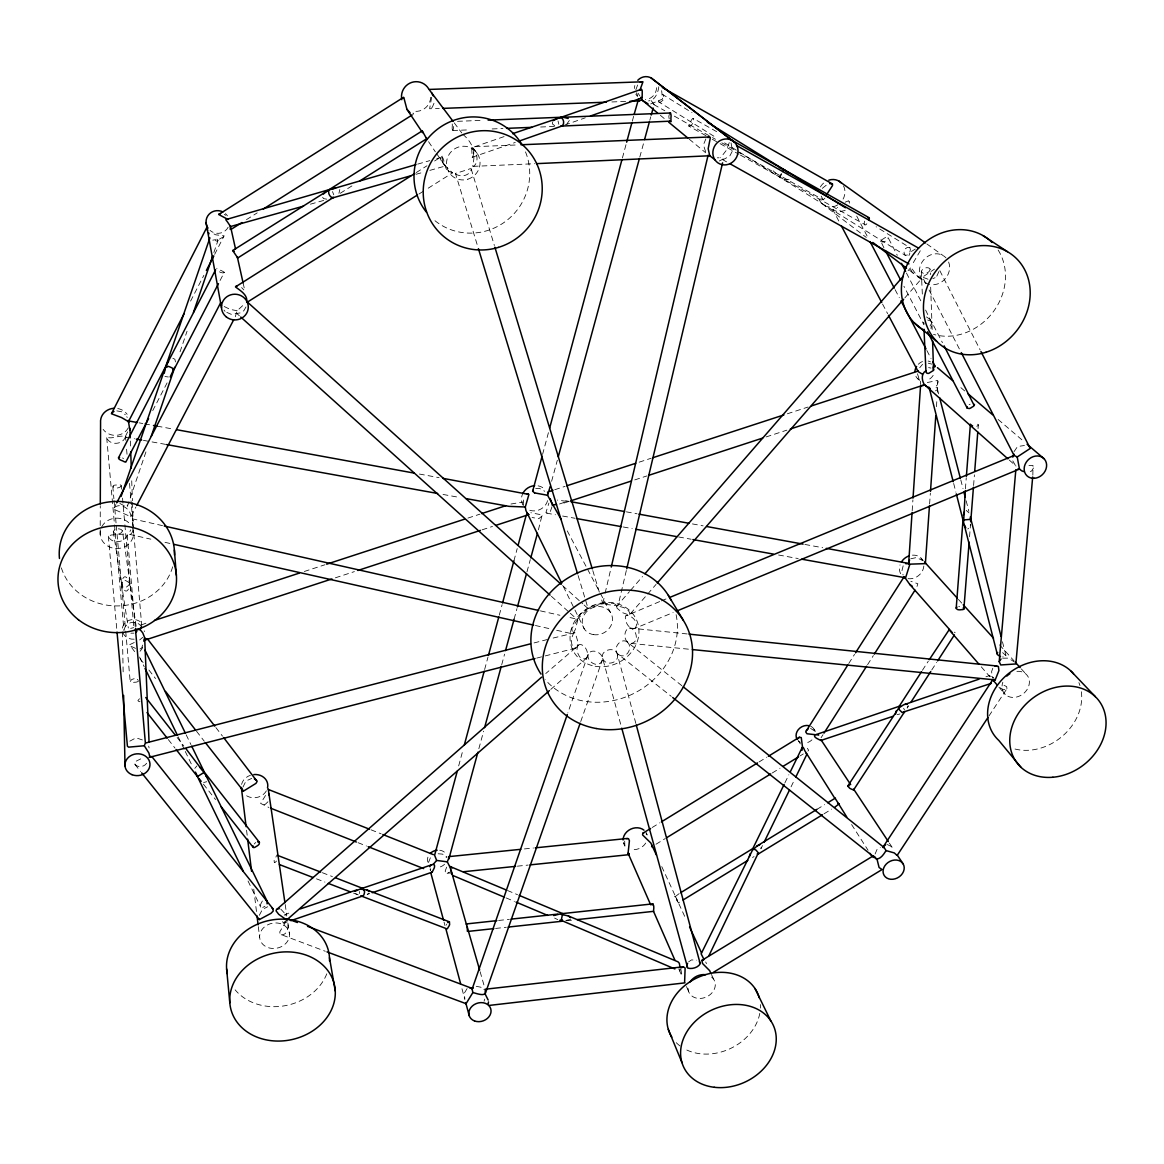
<?xml version="1.0" encoding="UTF-8"?>
<svg xmlns="http://www.w3.org/2000/svg" width="1164" height="1164" viewBox="0 0 1164 1164"><rect width="100%" height="100%" fill="white"/><g stroke="black" fill="none" stroke-linecap="round" stroke-linejoin="round"><path stroke-width="0.75" stroke-dasharray="5 3.75" d="M731.036 142.896L732.491 150.84L729.755 156.092L723.077 159.701L720.603 157.766L717.315 157.824M100.191 534.596L100.206 527.379M100.22 525.575L100.279 505.729M679.15 893.617L674.625 897.138L678.437 902.813L681.522 900.936M441.796 156.878L443.513 164.037L452.549 172.854L425.049 190.183M1032.846 475.174L1032.992 465.454L1028.088 465.527M523.174 504.972L523.902 496.708M925.598 310.06L931.782 322.865L930.953 328.641M428.527 862.451L430.767 856.82M650.72 103.945L662.563 99.1L661.647 90.661M359.385 891.493L359.458 893.559M912.183 510.705L912.911 499.88M929.6 503.968L930.356 493.158M936.438 406.702L936.933 399.499M937.442 392.297L937.733 380.439L926.282 382.723M132.463 502.542L133.089 520.643L132.201 526.055M978.051 428.585L978.371 424.54L975.97 423.754A4.089 1.47 -3.8 0 0 974.923 423.667M162.509 525.633L132.347 518.824L133.496 532.195M965.407 488.865L966.266 477.764M588.126 654.401C586.365 662.214 599.285 669.14 602.312 660.075C604.058 652.859 591.137 647.344 588.126 654.401L567.901 712.761M969.554 536.75L970.543 524.091L969.496 527.612L967.75 528.994M973.584 485.504L974.414 474.839M431.655 97.267L429.632 108.732L439.279 108.514M938.199 381.486L937.296 384.891L934.226 388.369M917.479 373.775L919.298 379.726M920.637 384.513L920.462 381.152M552.012 506.689L550.325 511.52L547.662 513.193L545.916 512.611L548.884 503.124M930.676 287.144L931.928 322.821L930.007 326.022M923.838 323.039L923.91 324.771L903.919 286.271M930.065 269.306C930.109 273.264 921.568 275.417 921.422 270.936C924.623 265.872 933.426 266.44 930.24 274.66M680.067 968.623L679.907 971.082L678.728 968.87M658.809 86.762C658.184 92.407 655.056 100.613 648.581 100.904M635.879 89.701L637.901 84.274M875.081 854.027L877.19 849.123L880.304 847.523M433.983 103.247L432.368 107.132L430.2 108.863M119.834 503.445L125.639 506.573L127.051 506.602L127.371 505.074M122.453 530.857C121.638 534.669 114.479 535.338 113.286 531.512C114.421 528.383 121.041 527.729 122.453 530.857L136.304 627.352M243 787.053L245.968 781.015L251.73 778.41M624.675 841.063L624.864 845.908L626.188 848.745M629.855 614.563C629.87 608.612 621.751 606.429 616.833 606.284L616.935 608.059L622.187 612.57L629.258 615.072L646.515 595.371M904.85 297.882L921.524 278.691L921.117 278.021A7.13 0.786 23.7 0 0 917.188 275.824L907.949 269.248M1006.947 688.666L1006.685 686.629L1001.884 684.345M729.275 142.59L726.409 150.214L720.603 157.766M680.809 969.03L682.177 976.581M194.81 768.371L196.847 765.97M430.709 868.679L430.273 870.192M626.334 570.506L617.997 605.804L602.748 604.058L604.698 594.979M605.105 593.203L611.347 566.65M138.4 681.318L137.381 681.798A4.234 1.775 2.6 0 1 134.355 682.25A4.249 1.761 -13.5 0 1 131.416 682.337L130.193 681.609L131.343 679.834A4.249 1.761 -13.5 0 1 134.238 678.728A4.234 1.775 2.6 0 1 136.348 679.034M127.225 534.814C125.159 543.093 111.366 544.316 108.325 536.182L111.206 535.004L124.533 534.043L127.225 534.814L135.271 627.12M552.522 121.798L552.522 124.068L554.762 125.712M569.341 120.518L566.839 123.966M908.109 705.704L907.149 708.076L909.113 705.035M125.508 436.704C123.078 444.852 109.823 445.797 106.71 437.751L107.044 437.169C112.879 440.239 126.09 431.233 125.814 440.298M125.406 436.398L128.127 430.898M458.674 765.897L462.923 750.125M484.631 669.504L487.949 657.238M499.269 615.174L502.106 604.669M513.906 560.859L517.209 548.593M542.569 454.397L548.71 431.597M622.405 157.984L626.188 143.958M632.328 121.158L633.74 115.891M705.995 135.722L688.739 126.018L689.044 124.533M478.855 748.699L483.627 731.181M501.728 664.659L504.579 654.153M514.11 619.132L516.962 608.627M526.972 571.859L530.304 559.608M538.394 529.838L542.133 514.968L530.857 512.713M551.605 481.27L557.338 460.231M639.793 157.096L643.619 143.085M649.803 120.299L650.763 116.793M602.807 603.636L595.706 604.567L588.533 608.205L577.053 619.379L580.574 613.923L587.427 608.888L602.807 603.636L600.697 596.681M130.863 516.7C131.008 509.119 120.518 502.091 114.203 507.708L114.232 509.439L130.863 516.7L135.868 507.111M245.968 306.947L243.843 310.715L240.468 312.869L231.185 314.309L225.816 311.952M121.449 485.621L120.896 486.567A4.38 1.47 -12.1 0 1 117.2 488.022A4.394 1.499 3.5 0 1 113.374 487.076L113.359 485.592A4.394 1.499 3.5 0 1 117.142 485.024A4.38 1.47 -12.1 0 1 120.867 485.053L121.769 489.186M883.913 247.772L880.653 240.977A4.263 1.484 -20.5 0 1 883.214 238.926A4.278 1.644 -36.1 0 1 886.764 237.136L888.132 237.616L897.284 255.323M484.049 1001.258L484.733 999.119M1002.437 641.771L1006.031 655.769L1002.742 656.903M127.4 506.34L146.038 451.632M180.042 351.804L187.04 331.26M213.87 252.515L217.944 240.526M446.67 867.151L445.186 871.065L445.797 873.233L452.534 872.869M580.734 721.564L602.312 660.075M235.288 316.753L237.165 310.73L244.847 303.659M259.31 915.297L262.467 909.375L267.676 906.756M1014.048 451.647L1017.554 446.525L1024.422 445.506M220.098 280.495L224.332 272.26L222.848 271.387A4.54 1.004 20.5 0 0 219.72 269.961A4.554 0.829 35.3 0 0 217.144 268.549L216.679 268.273M133.045 530.013C132.856 531.366 130.892 535.716 129.364 533.84A7.333 1.557 -58.4 0 1 130.688 529.853M285.529 920.855L283.405 923.212L282.314 920.899M908.953 255.527L909.841 253.286M124.228 629.404C125.945 621.809 135.912 619.976 140.611 625.606M1033.501 467.972L1031.595 471.013L1027.914 472.569M920.288 250.769L912.867 263.428L910.495 264.781M214.656 254.363L224.143 235.812L215.762 234.822L210.786 232.393M723.426 158.959L719.25 160.996M286.111 921.262L279.767 931.869L280.088 934.212L325.309 951.264M762.478 845.573L760.892 848.832L761.431 845.21M791.054 786.82L794.226 780.302M784.914 782.819L788.857 774.773M542.206 515.827L538.787 518.693L532.079 517.5M658.737 100.57L658.737 101.879L716.937 138.109M190.59 301.083L203.875 275.301M152.731 410.63L167.689 381.734M114.203 507.708L115.876 504.478M919.706 367.737L922.557 364.303M284.22 915.166L291.844 911.747M903.162 565.806L901.925 570.826L903.104 574.943M265.538 795.463L260.62 803.407L268.928 807.496M978.342 425.02L978.022 425.558A4.089 1.47 -3.8 0 1 976.698 426.228M781.524 173.494C776.17 178.514 786.151 180.536 789.803 179.431L790.676 178.645M992.79 668.267L991.626 671.526L991.961 675.193A6.533 2.008 77 0 0 993.198 678.248M140 649.017L141.702 647.955L142.997 643.692M338.942 193.326L339.801 189.514M781.699 174.396L779.72 177.19L773.216 170.846M661.88 94.997L662.84 94.604L691.998 112.661M848.76 663.495L854.551 654.357M821.086 737.714L823.021 734.673M867.558 664.717L873.364 655.594M441.796 156.864C444.604 157.838 444.095 169.478 448.955 172.185M922.426 670.289L928.29 661.196M931.738 669.998L936.671 662.389M925.802 283.55L922.499 277.134L934.517 269.117M988.978 715.962L1006.933 688.681L1003.615 689.816L998.625 686.804M262.351 901.009L260.649 904.253L260.678 907.105L262.366 907.716L264.956 906.247M705.893 138.851L703.42 144.816L705.573 151.669M824.927 198.156L823.079 199.844L737.627 151.757M807.932 751.1L808.616 750.242L807.38 748.321M145.893 623.206L140.029 625.519M267.938 801.778L265.217 804.382L262.191 804.848M129.815 741.162L136.028 737.816L142.59 740.013M822.293 188.35L827.691 184.072M206.712 781.728L203.642 782.499M616.367 606.662L629.462 591.588M630.655 590.206L642.557 576.5M908.08 270.688L910.466 267.953M647.708 594.004L656.045 584.401M936.816 276.144L939.29 270.645M578.523 644.827C575.336 648.639 577.737 654.488 580.487 657.893C591.719 663.218 588.184 644.405 579.541 644.434L545.756 673.549M142.75 637.363L139.622 639.967M368.973 893.064L367.14 894.476L370.559 893.297M146.649 763.264C144.016 767.367 136.45 768.08 134.369 763.191L135.926 761.285L143.943 757.298M449.464 872.156L447.151 873.422M140.029 651.302L142.154 648.581A10.01 2.401 -59.2 0 0 142.677 646.558M838.793 221.015L832.9 209.826L837.614 207.352M659.653 601.584L625.388 616.091C624.733 621.256 628.444 629.578 634.656 628.487L673.141 612.54M223.794 236.627L219.589 239.042L212.779 240.148M911.427 251.453L915.311 249.038M550.776 689.394L586.336 658.344M917.014 586.452L917.814 583.746L910.859 581.302M688.579 961.871L691.489 959.922L696.741 960.154M634.656 628.487C640.113 623.613 631.805 614.679 626.072 615.436M467.099 988.585L464.349 993.125L464.829 999.076M570.622 919.342L564.424 920.811M436.762 158.624L440.225 157.635L443.513 164.037M910.786 558.778L916.519 557.541L922.499 560.481M452.258 129.408L452.898 130.281A4.54 0.728 -85.5 0 0 453.64 126.876L452.985 123.515M577.664 619.277L571.844 628.676L572.63 633.871L575.22 629.797L577.955 619.394L567.014 616.876M130.674 628.4L133.642 627.643M246.477 219.647L257.215 212.867M340.281 193.268L353.972 184.625M416.261 172.548L426.955 165.797M434.608 160.981L442.247 156.165M418.938 194.039L423.521 191.143M652.16 827.517L659.901 822.773M759.059 761.954L766.8 757.211M656.001 844.235L665.299 838.531M772.285 772.969L780.026 768.211M800.192 755.858L803.291 753.952M816.953 809.344L824.636 804.644M824.039 813.796L831.693 809.126M752.541 857.461L754.025 856.602M224.215 272.536L223.153 272.943A4.54 1.004 20.5 0 1 220.156 272.245A4.554 0.829 35.3 0 1 217.45 270.179L216.897 269.408M504.085 136.61L471.696 147.784L472.133 157.286L515.288 142.43M845.151 202.201L848.6 200.761L850.84 204.849M602.617 603.825L613.108 603.156L617.997 605.804M574.55 632.532L573.867 632.867C571.262 637.072 569.502 646.253 575.525 648.144L577.097 646.878L577.955 642.033L575.22 632.75L551.678 638.396M462.836 134.326C473.981 143.856 475.639 153.386 472.613 166.176L474.286 165.885C479.452 160.428 476.542 151.815 472.133 146.795L517.354 144.933M845.195 210.466L838.24 211.906L832.9 209.826M661.341 600.886L668.063 598.107M932.815 278.647L935.056 277.73M472.468 157.489L473.733 153.924L471.74 147.755M991.393 676.546L989.211 675.687L989.604 676.415M168.344 376.976L164.924 376.525M535.702 488.56L539.398 488.298L544.737 491.266M935.492 390.857L937.34 389.649A9.807 4.03 -19.8 0 0 936.802 387.816L934.823 387.234M564.744 125.043L585.303 117.811M283.958 923.037L287.392 921.859M899.888 713.983L897.095 714.667M559.477 503.997L567.086 501.408L557.367 500.084M985.952 676.793L989.385 675.629M335.392 577.81L354.38 571.611M482.129 529.824L492.488 526.434M563.885 503.081L569.065 501.393M634.758 479.903L646.849 475.945M766.116 436.937L786.864 430.156M304.313 571.48L324.989 564.744M467.913 518.082L479.975 514.139M554.733 489.724L565.078 486.348M639.167 462.166L651.229 458.223M787.359 413.787L808.034 407.036M285.005 914.046L286.068 915.384M140.713 624.893L141.688 625.184L133.525 530.042M687.153 633.943L629.273 627.963C622.798 630.19 623.526 643.197 631.121 643.43L688.797 649.206M417.716 164.109L429.836 160.617M1002.626 658.169L1008.359 658.14L1014.193 661.807M310.439 204.18L324.334 200.252M416.043 174.294L422.954 172.33M429.851 170.381L445.39 165.986L436.311 153.255M534.072 642.921L549.917 638.861M536.764 658.082L575.525 648.144M438.159 853.765L442.466 854.114L446.685 856.835M631.121 643.43C639.749 642.31 636.621 628.414 629.273 627.963M134.267 642.513L129.568 644.74L135.621 652.946M510.967 504.027L522.84 502.048M674.538 896.44L675.964 897.473L685.101 917.276M445.39 165.986L443.164 163.513M452.549 172.854L448.838 171.283L446.278 168.169M483.817 989.385L485.141 989.24M495.602 928.436L506.325 927.271M566.533 920.753L571.859 920.186M498.614 920.462L509.366 919.313M133.904 633.143L130.877 633.201M524.411 848.934L533.447 848.018M517.383 866.176L528.194 865.07M476.265 986.315L480.79 987.203L483.424 989.575M651.229 100.671L654.095 104.527L653.732 102.694M116.807 410.877L121.434 411.692L125.319 414.748M473.239 166.365L534.712 163.717M452.651 130.514L468.801 129.873M492.154 128.942L502.935 128.506M540.649 127.007L555.01 126.425M611.886 101.952L626.421 101.399M457.525 121.318L480.907 120.416M928.625 367.591L930.982 368.086M412.871 114.028L413.686 113.999L413.045 113.054M927.679 320.013L931.302 321.22L942.447 342.682M921.524 278.691L917.581 276.596L911.427 267.953A7.115 1.557 65.7 0 0 910.35 268.724L912.27 272.536L915.573 275.082M125.421 436.82L126.41 437.155M281.208 934.838C287.945 935.245 288.788 926.093 287.566 921.233M326.822 199.19L323.548 198.622L322.326 196.716M926.486 316.957L930.589 319.722M135.533 648.363L130.077 645.831M928.028 279.215L922.499 277.134M172.839 358.279L174.876 359.24L175.604 362.513M125.625 437.155L134.529 438.755M143.448 440.37L166.627 444.561M443.018 494.453L459.067 497.348M546.556 513.135L555.475 514.75M562.619 516.03L575.103 518.286M623.293 526.986L632.212 528.601M678.627 536.968L691.11 539.223M778.571 555.01L798.198 558.56M139.244 422.881L142.808 423.521M144.598 423.856L153.517 425.486M157.096 426.14L173.145 429.065M419.433 474.054L439.061 477.633M565.689 500.767L569.269 501.422M626.378 511.854L637.086 513.804M692.42 523.916L703.129 525.866M804.862 544.446L822.701 547.72M716.631 131.648L693.104 118.364L692.129 119.135A4.467 1.324 -68.9 0 0 690.587 121.754A4.452 1.382 -53.6 0 0 689.015 124.519M887.288 844.526L891.246 846.475L893.443 849.327M928.305 363.197L931.709 364.099M540.402 610.867L559.928 615.276M129.539 534.378L150.811 539.165M164.997 542.337L172.083 543.937M535.411 625.505L549.583 628.691M556.668 630.291L572.63 633.871M445.943 857.024L446.932 857.446M810.566 728.373L815.426 731.53M966.164 510.356L969.001 512.888M740.508 155.132L865.58 224.958A4.292 1.63 -68 0 0 867.267 223.052M688.739 126.018L690.543 125.741A4.452 1.382 -53.6 0 0 692.74 123.471A4.467 1.324 -68.9 0 0 693.628 120.314L693.104 118.364M237.165 310.73L230.239 309.42L224.128 306.481M353.55 893.123L358.439 894.927M316.492 878.835L324.916 882.079M322.37 872.709L332.409 876.594M216.795 239.173L218.017 240.119A10.811 2.561 5.4 0 1 216.999 241.224L212.372 239.362M358.061 842.692L366.471 846.01M371.054 829.816L381.152 833.846M557.789 919.647L554.588 918.076M507.46 890.489L517.529 894.694M506.093 897.91L514.415 901.402M724.59 142.881L905.257 255.338C908.415 256.065 911.645 250.26 909.899 247.685L876.143 226.762M681.857 685.712L626.683 641.568C619.728 637.712 611.769 649.963 618.622 654.634L671.279 696.378M280.786 909.113L285.602 914.293A6.693 1.135 65.8 0 1 286.257 915.995M909.899 247.685L907.309 247.437L904.53 249.343L904.035 252.835L905.257 255.338M618.622 654.634C626.727 660.003 633.929 646.689 626.683 641.568M1002.611 652.626L1006.031 655.769M954.364 632.154L955.164 632.736M722.218 159.439L726.976 162.087M653.775 104.556L664.848 110.784M674.334 116.138L715.482 139.287M721.811 142.852L736.055 150.869M712.266 139.258L718.552 142.794M720.109 143.667L738.936 154.259M355.748 893.748L356.926 894.418M224.259 214.394L225.801 215.282M992.499 677.113L993.605 677.812M132.347 518.824L133.089 520.643M639.88 95.957L638.047 93.207M926.864 243.96L942.986 255.483M821.755 203.453L866.292 237.441M917.581 276.596L926.093 283.114M137.308 679.383L138.37 680.416M455.604 173.902C460.58 177.583 469.31 175.924 471.318 169.653L471.216 168.998A7.581 1.993 -39.9 0 0 468.335 169.42L457.321 172.883A7.581 1.513 7.1 0 0 455.604 173.902L477.866 246.913M660.366 115.309L665.852 119.848M689.204 139.142L705.69 152.76M960.882 387.67L965.014 391.206M998.115 419.477L1022.938 440.69M917.392 378.416L919.444 380.25M1009.232 460.027L1015.983 466.022M236.67 313.378L239.377 315.808M551.387 596.303L568.949 612.089M570.302 613.297L577.053 619.379M562.547 585.565L582.742 603.781M584.081 604.989L588.126 608.627L578.101 575.452M241.617 287.581L243.829 289.909M646.005 833.802L647.155 834.995M920.84 557.934L923.256 560.612M958.394 599.402L962.017 603.418M999.57 644.871L1014.106 660.934M1021.366 668.951L1026.211 674.305M981.267 666.827L989.429 676.226M998.93 687.167L1005.26 694.472M1015.27 465.207L1012.462 460.318M223.983 310.06L225.03 311.341M823.079 199.844L821.217 196.119M800.352 743.898L798.169 740.479M134.879 764.384L140.538 771.441M168.3 739.562L175.022 748.103M203.394 784.143L215.558 799.581M177.103 737.452L183.81 746.008M140.044 658.635L144.467 664.338M148.905 670.028L155.54 678.568M196.512 731.239L204.267 741.206M864.765 225.016L864.255 223.968A4.292 1.63 -68 0 1 864.663 221.116M215.878 727.558L222.484 736.114M454.222 122.846L461.759 132.9M473.995 149.21L477.662 154.099M880.581 241.355L882.006 241.996A4.263 1.484 -20.5 0 0 885.964 240.977A4.278 1.644 -36.1 0 0 888.147 238.169L888.132 237.616M428.57 141.688L435.336 151.815M813.956 729.144L815.426 731.37M889.34 843.085L893.312 849.065M903.599 708.236L904.53 709.967M851.597 824.549L868.068 850.287M126.745 416.697L127.24 417.469M635.85 723.426L617.109 653.542C614.17 646.005 599.867 650.356 602.661 658.358L621.27 726.423M602.661 658.358C605.906 667.161 620.427 662.709 617.109 653.542M332.482 191.609L333.777 194.795M567.246 530.886L586.772 567.726M587.616 569.327L599.504 591.763M600.348 593.364L610.533 612.584M882.559 304.08L887.623 313.669M856.689 216.053L868.373 238.46M895.116 289.676L899.292 297.678M926.864 350.495L931.04 358.497M906.45 273.031L921.422 302.014M929.09 289.982L960.446 351.019M939.843 270.688L980.117 349.869M637.756 95.754L636.344 92.756M563.347 586.496L584.255 628.836M705.704 961.988L706.475 963.632M186.167 734.79L190.925 744.553M139.52 657.02L144.249 666.783M178.179 736.827L184.494 749.863M185.28 751.493L191.594 764.53M248.034 881.003L260.678 907.105M661.749 866.613L677.739 901.3M711.451 974.443L714.929 981.965M624.864 845.908L623.482 842.736A12.484 10.578 -24.8 0 0 624.661 845.239M679.543 970.732L681.042 974.137M686.484 986.577L688.477 991.131M558.836 124.286L558.022 120.969M441.141 160.487L440.094 157.693M430.069 869.101L430.534 870.526M471.216 168.998L494.38 245.488M592.796 570.593L600.173 594.935M480.121 971.693L484.573 987.261M444.051 922.106L444.997 925.613M461.977 988.745L464.814 999.279M937.398 389.009L938.751 394.247M960.766 479.83L963.006 488.574M966.164 500.796L968.855 511.272M953.665 483.453L955.891 492.168M148.672 746.124L149.094 747.943M243.101 282.91L244.993 291.393M931.753 321.977L931.928 322.821M144.234 630.844L144.394 631.645M113.286 531.512L128.331 627.993M285.195 904.501L286.737 915.166M287.915 923.212L289.516 934.154A15.059 12.673 -12.2 0 1 267.749 947.481A15.059 12.673 -12.2 0 1 266.44 925.511A15.059 12.673 -12.2 0 1 289.516 934.154M452.199 124.024L452.345 125.13A4.54 0.728 -85.5 0 0 452.243 129.393M849.167 201.648L849.371 203.205M923.649 322.224L923.867 323.898M246.564 830.238L247.219 835.592M253.752 889.151L256.575 912.358M258.321 926.631L259.63 937.34M108.325 536.182L116.88 630.321M112.777 486.217L113.883 498.687M114.043 500.476L116.109 523.64M116.269 525.43L125.537 629.331M125.697 631.121L130.193 681.609M106.71 437.751L123.981 630.728M122.54 498.09L124.723 523.029M124.883 524.818L133.802 626.843M126.585 449.275L127.051 454.658M129.51 483.38L131.372 504.914M131.517 506.718L133.365 528.252M921.291 271.605L922.47 296.907M931.986 324.523L932.175 329.979M130.339 441.011L130.601 448.242M131.721 480.819L132.405 500.738M123.151 671.861L122.336 630.277A11 9.836 -2.9 0 1 129.641 620.136A11 9.836 -2.9 0 1 142.372 623.729M326.778 973.832A51.871 43.344 -12.4 0 1 284.671 1005.769A51.871 43.344 -12.4 0 1 235.128 989.837M266.367 790.851A13.299 11.567 -10.5 0 1 245.764 795.201M241.588 784.361A13.299 11.567 -10.5 0 1 250.406 775.282M276.45 861.054A4.001 1.324 -61 0 1 274.369 862.626L274.093 860.647A4.001 1.324 -61 0 1 275.883 857.068M444.561 864.255A10.025 8.57 -17.8 0 1 437.649 867.5M427.901 862.073A10.025 8.57 -17.8 0 1 428.701 855.394M439.73 850.229A10.025 8.57 -17.8 0 1 445.856 853.663M275.883 857.111A3.987 0.888 -74.9 0 1 276.581 855.729M446.481 925.089A3.885 1.179 -75.9 0 1 446.758 924.129M254.261 843.987A4.03 1.63 -46 0 1 255.731 842.518M139.986 701.616A4.22 1.644 -29.5 0 1 139.2 701.688L137.876 700.699L139.113 699.157A4.22 1.644 -29.5 0 1 139.869 698.473M760.368 1004.576A48.277 39.081 -25.1 0 1 760.398 1008.068M759.786 1013.393A48.277 39.081 -25.1 0 1 684.519 1048.88M680.023 1045.97A48.277 39.081 -25.1 0 1 676.08 1042.508M711.582 977.047A14.041 11.451 -25 0 1 704.889 997.563A14.041 11.451 -25 0 1 688.637 984.991M645.714 843.085A12.484 10.578 -24.8 0 1 631.979 849.531M645.875 832.216A12.484 10.578 -24.8 0 1 647.053 834.719M134.166 639.182A11 9.836 -2.9 0 1 122.933 632.779M676.109 614.679A74.933 66.523 -27.1 0 1 633.522 693.599A74.933 66.523 -27.1 0 1 545.232 679.645M547.589 500.636A13.502 12.397 -27.1 0 1 528.194 509.672M523.291 505.423A13.502 12.397 -27.1 0 1 523.174 492.808M538.117 485.854A13.502 12.397 -27.1 0 1 544.097 488.705M172.665 566.81A57.647 52.249 -0.1 0 1 116.909 605.935A57.647 52.249 -0.1 0 1 61.081 566.926M132.58 528.311A16.703 15.205 0.6 0 1 118.175 548.491A16.703 15.205 0.6 0 1 100.395 530.624M101.719 526.841A16.703 15.205 0.6 0 1 115.498 518.198A16.703 15.205 0.6 0 1 130.615 524.775M128.287 427.785A14.594 13.532 5.2 0 1 103.13 429.385M117.753 408.52A14.594 13.532 5.2 0 1 127.138 414.282M810.653 726.249A9.865 8.381 -31.8 0 1 814.8 731.167M811.934 739.853A9.865 8.381 -31.8 0 1 805.124 743.054M800.454 742.326A9.865 8.381 -31.8 0 1 798.562 741.119M122.54 457.961A4.409 1.208 34.3 0 1 123.5 458.601M1078.883 682.628A50.183 41.278 -37.6 0 1 1079.959 685.581M1081.356 691.751A50.183 41.278 -37.6 0 1 1061.277 737.118A50.183 41.278 -37.6 0 1 1012.36 748.263M1016.899 671.352A14.579 12.077 -37.8 0 1 1029.194 684.257A14.579 12.077 -37.8 0 1 1012.2 697.396A14.579 12.077 -37.8 0 1 1002.83 682.235M923.823 566.01A12.906 11.087 -38.9 0 1 907.716 578.61M900.674 573.721A12.906 11.087 -38.9 0 1 900.048 564.875M912.445 555.155A12.906 11.087 -38.9 0 1 922.601 560.233M228.159 227.198A11.698 11.334 14.7 0 1 210.015 230.414M225.438 213.609A11.698 11.334 14.7 0 1 227.431 215.864M958.7 606.619A3.929 1.353 11.7 0 1 959.674 606.706M525.502 151.873A58.724 57.225 -49.6 0 1 505.191 221.655A58.724 57.225 -49.6 0 1 433.386 219.399M430.724 97.325A14.841 14.608 -74.2 0 1 412.754 111.002M969.132 404.621A4.103 1.731 -19.2 0 1 970.121 404.228M933.164 375.361A10.636 9.327 -46.3 0 1 926.82 380.395M919.342 379.871A10.636 9.327 -46.3 0 1 915.108 374.095M918.323 364.245A10.636 9.327 -46.3 0 1 925.584 360.869M928.144 361.044A10.636 9.327 -46.3 0 1 930.473 361.902M669.213 118.859A4.467 0.917 81 0 1 668.834 116.589A4.481 1.135 -84.2 0 1 669.285 114.523M998.145 250.056A55.974 49.15 -50.3 0 1 992.79 312.403A55.974 49.15 -50.3 0 1 933.513 334.374M948.631 262.046A16.238 14.317 -50.8 0 1 945.823 278.065A16.238 14.317 -50.8 0 1 930.88 284.671M929.614 284.438A16.238 14.317 -50.8 0 1 921.975 262.235A16.238 14.317 -50.8 0 1 945.939 257.797M843.507 185.876A14.215 12.862 -54 0 1 842.823 199.611M837.716 204.864A14.215 12.862 -54 0 1 818.583 197.458M820.402 186.938A14.215 12.862 -54 0 1 824.519 182.355M658.737 101.879A10.607 3.056 -38.2 0 0 660.817 102.01L663.204 100.002L663.8 96.816A10.694 2.663 -84.2 0 0 662.84 94.604M656.554 87.707A11.596 10.913 -62.5 0 1 645.351 99.537M637.581 96.481A11.596 10.913 -62.5 0 1 635.85 94.182M634.438 88.522A11.596 10.913 -62.5 0 1 634.846 85.539M130.019 583.601C116.924 599.649 121.856 562.197 130.019 583.601C125.901 605.92 114.407 569.705 130.019 583.601M593.334 634.598A15.467 13.779 -27.1 0 0 612.017 615.858A15.467 13.779 -27.1 0 0 586.758 611.566A15.467 13.779 -27.1 0 0 593.334 634.598M595.139 666.245A35.255 31.297 -27.1 0 0 637.916 623.729A35.255 31.297 -27.1 0 0 580.458 613.821A35.255 31.297 -27.1 0 0 595.139 666.245M467.884 179.198A17.009 16.616 -51.9 0 0 474.941 150.709A17.009 16.616 -51.9 0 0 447.02 159.381A17.009 16.616 -51.9 0 0 467.884 179.198"/><path stroke-width="1.5" d="M100.293 503.925L100.57 422.75A14.594 13.532 5.2 0 1 113.941 408.288M466.56 924.914L451.079 870.279A9.239 0.844 65.5 0 1 450.032 867.296L447.311 861.84L448.897 857.795M326.997 951.89L466.066 1003.688L472.846 992.557L472.133 989.08L567.304 714.478M129.83 430.054L128.287 420.379M1015.837 469.689L999.207 661.676L1000.749 664.964L1015.852 663.96L1032.686 476.964M926.049 370.705C921.117 373.455 921.582 380.061 924.303 384.571L1007.893 458.834M834.763 807.249L839.171 803.786M801.763 559.2L905.592 577.81L909.681 564.831L908.677 562.983L912.067 512.495M913.027 498.076L920.52 386.317M816.953 809.344L757.036 845.995L752.366 850.36L701.135 953.825L703.914 959.34M909.404 564.176L925.365 563.638L929.469 505.758M930.487 491.353L935.798 415.708M956.328 493.9L963.006 520.046L956.182 608.525L957.594 609.558A3.914 1.717 -3.1 0 0 961.449 609.66A3.914 1.353 11.7 0 0 963.865 609.034L963.181 607.928M965.276 490.655L963.603 522.36L997.388 654.59L1000.531 656.714M966.382 476.323L970.398 424.191L971.125 425.035M963.865 609.034L969.132 542.162M973.439 487.294L970.922 519.319L1001.084 636.533M974.705 471.274L977.775 432.15M135.751 632.416L135.679 632.474A10.141 3.856 18.7 0 0 136.814 630.844L135.81 629.229L140.189 629.724L142.75 632.867L144.656 637.683L143.914 641.349M873.175 857.49L873.597 855.744M472.86 992.543C476.309 993.343 487.076 997.635 485.126 990.68M164.211 373.251L165.943 366.02L215.602 269.786M149.574 756.047L148.963 753.181L144.307 745.746L145.369 742.952L135.431 628.924M752.555 849.153L784.129 784.42M908.677 562.983L909.564 560.073M708.934 955.673L758.346 852.921L756.076 850.142L752.846 848.556L680.678 892.686M933.004 368.872A9.821 3.332 -4.5 0 1 933.484 370.428L928.785 373.338A9.836 4.438 -52.2 0 1 926.529 372.887L926.02 371.171M496.824 920.651L466.342 923.94L479.626 969.961M997.184 653.79L997.65 652.466M896.818 855.22L894.316 852.936L886.037 850.578L884.145 847.581L683.268 686.847M749.369 856.515L750.154 853.765M944.106 345.853L974.195 405.509A4.103 1.731 -19.2 0 1 972.027 407.124A4.103 1.892 -35.3 0 1 969.35 408.535L967.24 408.2L927.548 331.798M329.79 189.456L225.86 219.618A10.898 1.761 35.5 0 0 227.155 221.48L230.545 226.5L235.55 249.009M967.284 406.847L967.24 408.2M230.239 229.41L230.414 226.151M488.211 1003.586L488.502 1001.928M297.402 922.528L287.261 918.716L287.333 919.764M246.681 302.16C247.976 294.914 240.337 290.622 235.448 286.911L414.733 173.509M963.37 515.259L964.432 511.738M253.112 845.966L253.49 847.538A4.03 1.63 -46 0 0 256.24 846.432A4.03 1.862 -30.3 0 0 259.223 843.987L259.412 842.372L204.384 772.227L191.711 746.182M451.647 874.237L451.079 870.279M886.037 850.578C884.043 853.852 880.45 859.556 876.259 858.828L672.705 697.512M611.347 566.65L708.09 155.219M626.756 568.745L722.597 162.858M979.07 679.136L903.599 704.817L898.754 708.018L847.756 786.107L849.662 788.217A3.812 1.237 26.3 0 0 852.383 789.454A3.827 0.742 39.4 0 0 853.983 790.152M561.732 583.237L525.939 510.574L525.299 506.995L528.922 494.438L442.64 478.288M426.461 137.847C427.29 140.611 420.99 127.982 422.707 132.23M447.311 861.84L436.646 860.443L434.608 855.264L457.263 771.15M464.349 744.858L484.166 671.264M488.414 655.492L498.803 616.935M502.572 602.908L513.906 560.859M518.155 545.087L526.172 515.288M534.596 492.896L532.646 491.223L542.104 456.157M549.655 428.09L621.925 159.744M626.654 142.197L631.848 122.904M634.205 114.13L638.585 98.925M448.853 859.003L477.909 752.191M484.573 727.689L501.248 666.405M505.525 650.647L514.11 619.132M517.442 606.881L526.492 573.605M530.784 557.847L537.448 533.345M561.31 519.668L547.56 495.267L550.179 486.523M558.284 456.739L639.327 158.857M644.565 139.578L649.337 122.06M651.243 115.047L653.149 108.034M429.923 866.758L430.142 865.972M639.953 90.108L642.965 81.786L429.05 89.439L453.145 121.42M267.08 903.846L267.167 901.271L205.475 774.482L186.051 748.859M980.932 351.484L1030.242 448.431L1017.22 456.972L1014.062 455.386L961.275 352.619M151.276 436.238L173.989 369.555L218.454 283.667M193.457 312.432L212.692 255.935M121.085 496.431L165.012 368.522M209.913 237.834L165.826 366.194L118.495 457.845L118.961 459.009A4.423 1.382 19.1 0 0 122.613 460.857A4.409 1.208 34.3 0 0 125.814 462.079L148.585 418.647M485.432 993.183L580.138 723.281M853.794 789.643L904.719 711.553M921.452 671.803L898.972 706.664L899.321 709.734L902.085 712.484L991.277 683.384M145.631 743.01L530.551 643.823M207.148 228.173L206.93 227.213L111.409 413.744L121.58 417.585L128.447 421.615M174.789 367.213L170.191 376.918M508.115 927.082L561.688 921.291L562.416 919.967M563.027 125.654L560.815 126.119L670.901 121.129A4.467 0.917 81 0 0 670.886 118.262A4.481 1.135 -84.2 0 0 671.031 114.93L670.493 112.981L560.801 117.36L512.611 133.671M834.792 798.271L804.63 750.445A9.123 1.95 77.3 0 0 803.32 747.608L802.243 747.419L801.996 750.358M415.984 164.604L328.83 189.994L232.698 250.536L237.441 257.462L243.101 282.91M141.455 626.567L140.189 629.724M783.707 170.802L784.085 169.726L779.414 167.631M150.287 756.236L149.559 757.109M999.207 661.676L1001.025 659.013M764.064 842.299L789.468 790.094M795.812 777.028L806.928 754.185L806.114 753.457M790.429 771.557L802.243 747.419M701.892 960.402L702.532 963.486L709.734 970.732L710.768 973.206M826.687 194.534L832.464 185.629L832.464 183.985L662.316 87.489M467.375 931.404L467.273 926.85M268.302 789.454L369.366 829.146M532.646 491.223L533.199 490.175M128.331 421.921L183.956 313.974M206.363 270.47L213.827 255.964M116.72 502.863L220.665 302.727M136.712 505.511L233.615 319.954M403.035 98.169L403.792 97.441L406.934 109.314L422.547 132.667M472.133 989.08L473.297 987.741M896.338 710.738L895.553 713.954M147.057 638.789L144.234 639.953M798.242 738.543L799.319 737.263L801.254 737.569L802.505 746.997M247.277 301.956L561.208 584.343M1012.811 457.146L1013.917 454.076M847.799 665.008L805.706 731.865L806.958 733.757L815.688 734.731M855.511 652.844L903.759 577.315M823.981 733.145L866.583 666.23M874.324 654.066L914.991 590.192M929.279 659.682L949.329 629.477M911.077 701.979L930.764 671.526M937.646 660.861L954.378 634.977M782.674 171.617L784.085 169.726L788.174 172.81M650.603 828.477L642.863 833.22L642.557 834.894L650.851 843.012L656.423 855.06M884.102 845.486L992.732 679.776L997.184 684.999M897.153 855.424L987.974 717.49M167.136 363.634L168.518 361.553M651.68 846.766L651.855 845.151M637.988 100.104L639.138 100.919L641.946 99.871L657.616 113.039M403.442 97.398L218.672 214.496L227.969 219.429M436.646 860.443L433.328 864.255L360.549 888.903M883.403 846.548L885.702 844.715M644.943 573.75L903.322 276.174M657.238 583.033L903.657 299.25M814.596 735.197L814.64 736.55A9.167 3.798 11.3 0 0 816.895 738.471L820.809 740.493L893.21 716.238M354.947 891.318L360.025 889.107L367.024 889.98L449.42 921.844L449.624 924.58A3.885 1.586 -61.7 0 1 448.184 927.271A3.885 1.179 -75.9 0 1 447.063 928.916L360.767 895.829M669.62 113.694L670.493 112.981M323.476 194.01L326.691 191.187M904.501 712.164L903.54 712.775M806.346 730.395L808.165 728.853M898.972 706.664L900.63 706.082M640.433 89.832L641.611 89.483A10.723 2.895 -69.3 0 1 642.237 91.52L642.179 97.485A10.694 1.44 66.5 0 1 641.51 97.761L641.102 97.325M847.756 786.107L848.105 785.773A3.812 1.237 26.3 0 1 849.225 785.685M846.752 816.968L835.301 798.562M372.276 892.715L432.179 872.156L434.216 868.068A9.312 4.336 -45.5 0 0 434.448 865.259L433.328 864.255M558.822 118.102L641.204 89.352M276.887 909.331L541.667 677.142M286.81 919.866L549.408 690.587M757.211 853.896L758.462 853.838M577.198 919.604L653.586 911.339L653.644 909.608A3.783 1.018 -89.9 0 0 653.673 905.825L652.829 903.875L562.634 913.58L561.237 920.346L674.902 968.972M553.38 120.605L558.589 117.826M111.802 412.9L113.985 411.445M681.391 967.793L683.341 966.789L685.13 967.997L684.607 982.256M692.405 649.57L995.205 679.922L998.916 670.595L998.406 666.666M290.811 920.68L362.79 895.974L363.954 894.781L364.638 891.857L363.197 888.569L335.77 877.889M553.715 915.53L559.884 914.046L568.352 915.952L677.986 961.813L679.325 963.268L680.096 967.56M790.327 429.021L924.58 384.746L926.66 386.375M118.495 457.845L118.932 457.568A4.423 1.382 19.1 0 1 119.586 457.452M204.282 772.299L197.429 776.563L243.291 871.21M176.142 749.514L197.429 776.563L198.433 775.922M231.141 229.352L241.879 222.557M263.355 208.996L412.158 114.974M422.27 130.848L329.252 189.587C327.317 192.22 329.805 197.836 333.166 197.749L410.863 175.764M237.267 256.793L237.558 258.088L333.573 197.342L331.274 198.287M360.054 180.784L427.013 138.531M247.801 301.854L417.41 194.999M430.796 865.259L431.699 864.707M661.458 821.828L757.502 762.915M768.356 756.265L799.333 737.249M666.841 837.585L770.728 773.914M783.125 766.305L798.635 756.804M827.72 802.767L835.403 798.067M683.064 899.99L747.855 860.371M758.215 854.041L822.511 814.742M872.869 856.107L701.892 960.373L703.551 960.14M713.416 972.318L881.454 869.915M757.036 845.995L759.801 844.715M472.424 988.527L307.543 926.34M536.531 163.644L709.734 155.758L715.365 160.094M676.488 611.158L1019.475 469.063L1021.337 470.489M669.737 597.423L1014.193 455.444M642.863 833.22L643.765 832.9M707.756 137.512L710.098 137.148L710.302 137.978L708.178 148.701L709.734 155.743M932.713 361.698L935.216 366.5L932.975 367.213M520.424 140.626L561.543 126.163C565.107 124.664 563.871 117.68 560.073 117.302L488.109 120.125M590.439 116.007L641.83 97.936M640.302 82.28L642.019 81.698M899.947 706.053L816.168 734.557L818.67 735.139M839.36 804.44L838.036 803.335M300.385 908.88L356.795 889.907M145.5 639.924L331.944 578.944M357.843 570.476L480.412 530.391M495.937 525.313L528.776 514.604L526.637 514.648M570.797 500.826L631.295 481.038M648.581 475.378L762.667 438.071M361.175 888.423L362.557 888.248M154.492 620.397L299.148 573.168M326.706 564.176L464.465 519.202M481.692 513.571L505.802 505.7M549.568 491.412L553.016 490.291M566.795 485.795L635.719 463.287M652.96 457.67L783.91 414.908M811.483 405.916L918.309 371.025M953.214 481.707L929.178 387.627L930.298 389.009M362.79 895.974L361.422 896.149M432.179 872.156L431.771 872.273A9.312 1.586 -88.8 0 1 431.495 872.098M905.708 563.667L908.997 563.74M923.416 385.488L921.088 385.633M626.698 838.677L628.487 838.662L629.418 840.743L628.08 853.241L650.676 904.835M230.516 226.529L303.498 206.144M219.094 213.958L220.549 213.55M331.129 189.034L335.596 188.117M149.167 757.386L535.004 658.533M235.856 286.286L236.889 286.068M963.283 519.959L970.922 519.319L970.121 519.464M868.038 217.653L869.377 218.628A4.307 1.673 -52.1 0 1 868.897 220.243M556.523 504.449L552.085 505.06M905.112 704.293L907.367 704.307M279.229 908.691L277.963 908.851A6.693 3.216 21 0 0 276.144 910.976L278.72 914.322L286.402 919.778M485.141 989.24L683.341 966.789M488.938 1005.449L684.927 982.867M468.816 931.331L493.827 928.625M511.156 919.109L557.774 914.104M448.489 856.66L520.803 849.313M535.265 847.843L627.454 838.458M463.345 871.749L515.579 866.365M529.998 864.881L629.084 854.667L628.08 853.241M469.601 987.756L471.58 987.989M520.963 144.773L709.051 136.988M506.515 128.36L531.657 127.356M442.917 108.383L606.429 102.17M630.044 101.268L639.138 100.919M525.299 506.995L509.003 506.355L466.197 498.629M144.292 745.746L128.578 747.157L127.414 746.182L117.04 632.139M232.698 250.536L234.168 251.249M829.714 183.621L832.464 183.985M449.42 921.844L448.882 921.83A3.885 1.586 -61.7 0 0 447.689 922.586M527.219 493.885L528.296 493.943M563.012 117.2L568.192 118.495M1017.773 469.077L1019.475 469.063L1017.22 456.972M688.957 634.133L996.428 665.953M172.839 369.672C176.928 369.192 162.815 363.677 167.063 367.3M995.205 679.922L993.896 679.267M205.373 742.632L243.509 791.098L255.964 783.387L257.128 781.408L223.59 737.539M547.56 495.267L534.625 492.91M881.992 869.464L879.096 867.515L877.016 859.221M559.899 920.229L562.168 920.637M136.319 439.09L141.673 440.05M166.627 444.561L437.679 493.478M576.893 518.606L621.503 526.666M635.791 529.242L676.837 536.648M692.9 539.558L773.216 554.049M137.454 422.547L128.535 420.917L129.277 421.935M153.517 425.486L157.096 426.14M176.724 429.72L414.078 473.079M571.044 501.742L624.588 511.534M638.876 514.139L688.841 523.262M706.693 526.521L803.073 544.126M826.28 548.36L908.371 563.361M882.909 847.479L884.145 847.581M164.284 526.041L538.626 610.474M173.858 544.33L533.636 625.112M449.886 866.423L505.787 889.776M562.634 913.58L563.085 914.526M670.871 121.798L669.926 120.736M279.433 864.561L313.116 877.54M328.277 883.389L350.189 891.813M277.178 855.234L320.697 872.069M270.601 808.165L356.373 842.023M368.144 846.679L423.652 868.591M382.84 834.515L433.372 854.638M141.673 772.852L259.368 919.575L270.965 913.362L273.22 911.048L272.914 908.735L151.742 756.455M647.984 103.771L642.499 100.555M519.202 895.392L562.823 913.638M452.883 875.503L504.434 897.211M516.074 902.1L547.662 915.413M927.81 386.928L929.323 387.583M547.517 492.11L548.273 493.536M254.392 778.891L256.618 780.36M1021.585 470.678L1023.476 471.595M922.441 374.211L918.236 371.636M971.838 425.471L972.624 425.893M905.286 577.882L904.064 576.704M730.134 163.862L908.924 263.893M727.616 137.847L869.13 217.726M736.536 145.485L918.527 248.107M973.817 404.126L974.559 404.781M367.024 889.98L368.93 891.42M568.352 915.952L570.622 917.683M707.348 122.176L845.457 207.745M265.959 900.107L267.167 901.271M450.41 866.627L451.996 868.038M983.085 235.623L1007.457 251.7M528.747 514.575L527.147 513.222M410.019 112.661L406.934 109.314M933.659 365.176L935.216 366.5M838.88 181.06L925.395 242.912M912.401 586.35L909.71 584.372L904.894 577.548M872.84 242.461L906.523 268.157M952.458 632.794L909.71 584.372M734.644 142.401A13.284 12.295 -56.5 0 0 713.387 149.065A13.284 12.295 -56.5 0 0 728.329 164.342A13.284 12.295 -56.5 0 0 734.644 142.401L653.441 79.719A11.596 10.913 -62.5 0 0 637.77 80.287M651.171 77.988L732.098 140.437M259.412 842.372L258.975 842.038A4.03 1.862 -30.3 0 0 257.564 841.892M914.395 322.966L936.613 341.27M668.602 122.118L687.837 138.007M992.412 679.383L993.314 680.154M937.427 367.649L952.603 380.599M967.779 393.563L992.601 414.777M1027.084 444.226L1044.035 458.703M199.684 767.149L202.842 770.262M271.721 907.673L272.914 908.735M240.73 317.03L550.048 595.08M876.259 858.828L874.659 856.675M1071.069 671.192L1095.309 696.639M924.478 561.95L957.172 598.063M963.225 604.756L993.518 638.192M1015.314 662.272L1020.159 667.612M949.839 630.612L978.939 664.149M1021.09 767.425L998.814 740.435A50.183 41.278 -37.6 0 1 1006.103 675.629A50.183 41.278 -37.6 0 1 1073.528 673.825M146.999 712.528L167.18 738.136M198.971 778.527L201.183 781.335M221.087 806.608L253.155 847.334M145.762 697.512L174.862 734.6M165.506 691.387L195.407 729.828M147.595 639.08L214.773 726.132M621.751 728.169L687.735 968.084C691.853 969.35 698.08 967.633 700.219 963.763L636.315 725.172M993.459 680.867L992.732 679.776M820.94 739.707L850.68 784.652M853.663 789.148L888.35 841.587M897.211 855.031L903.133 863.906A11.102 9.065 -31.4 0 1 892.963 879.256A11.102 9.065 -31.4 0 1 884.829 865.827A11.102 9.065 -31.4 0 1 903.133 863.906M485.126 993.969L488.153 1000.021M870.003 853.314L871.952 856.34M965.8 527.889L964.17 524.586M668.354 595.386L683.384 620.397M641.946 99.871L640.811 97.572M197.545 776.475L195.436 772.125M465.775 1002.553L466.066 1003.688M841.325 225.801L881.73 302.48M888.452 315.269L917.916 371.171M870.046 241.661L894.272 288.075M900.965 300.879L926.02 348.894M885.586 250.973L900.572 279.855M901.445 263.37L905.607 271.43M431.611 92.727L433.11 95.797M754.985 988.512L770.757 1020.784M144.991 650.167L185.382 733.16M145.034 668.412L177.394 735.197M550.281 498.832L552.012 503.896M689.583 926.981L701.514 952.88M208.502 232.64L209.04 233.819M653.484 911.252L674.916 960.184M668.296 1029.369L681.988 1062.645M205.475 774.482L206.377 776.664M221.553 305.768L220.68 302.887M242.781 790.298L243.029 791.04M628.982 853.488L629.244 854.332M259.106 918.716L259.368 919.575M478.404 248.645L577.562 573.707M494.904 247.234L592.272 568.861M929.178 387.627L929.629 388.281A9.705 1.484 24.2 0 0 930.283 388.791M430.84 872.985L443.571 920.346M445.943 929.119L460.566 983.493M465.92 1003.412L469.267 1015.837M939.639 397.739L960.315 478.084M963.908 492.066L965.262 497.304M207.556 230.457L206.93 227.213M284.933 902.711L268.244 788.959M206.057 222.557L221.509 307.82M329.485 957.696L335.261 990.986A53.209 44.13 -12.7 0 1 258.073 1037.546A53.209 44.13 -12.7 0 1 254.174 960.882A53.209 44.13 -12.7 0 1 335.261 990.986M970.31 516.991L970.718 521.821M246.128 826.673L241.341 787.402A13.299 11.567 -10.5 0 0 241.996 790.341M247.656 839.171L251.57 871.298M257.011 915.923L258.102 924.842M226.616 968.928L229.803 1002.801M174.367 549.99L176.375 575.249M923.983 329.223L925.962 371.665M144.656 637.683L149.05 741.992M286.984 918.687L287.013 919.487M932.568 340.863L933.572 369.919M129.902 428.337L130.222 437.388M130.717 451.865L131.285 468.161M123.617 695.374L124.999 765.883M269.131 794.226L269.131 795.172M227.3 973.759A51.871 43.344 -12.4 0 1 274.311 919.604A51.871 43.344 -12.4 0 1 329.499 960.926M253.81 774.569A13.299 11.567 -10.5 0 1 267.516 787.941M430.229 853.445A10.025 8.57 -17.8 0 1 437.169 850.186M652.087 904.894A3.783 1.018 -89.9 0 1 652.8 903.831M671.832 1037.124A48.277 39.081 -25.1 0 1 697.905 977.454A48.277 39.081 -25.1 0 1 759.248 997.781M690.077 981.965A14.041 11.451 -25 0 1 705.559 974.675M623.089 839.971A12.484 10.578 -24.8 0 1 630.743 829.132A12.484 10.578 -24.8 0 1 643.983 830.165M699.331 961.799A6.344 3.303 11 0 1 700.015 962.774M687.095 967.24A6.344 3.638 -44.6 0 1 687.618 963.312M541.013 674.102A74.933 66.523 -27.1 0 1 570.447 576.529A74.933 66.523 -27.1 0 1 670.93 599.926M523.174 492.808A13.502 12.397 -27.1 0 1 534.669 485.664M59.451 558.473A57.647 52.249 -0.1 0 1 115.003 501.48A57.647 52.249 -0.1 0 1 174.498 555.068M797.151 739.446A9.865 8.381 -31.8 0 1 798.286 729.653A9.865 8.381 -31.8 0 1 808.413 725.579M995.133 666.303A6.518 3.623 -54.5 0 1 998.406 666.666M1006.889 676.051A14.579 12.077 -37.8 0 1 1009.901 673.723M901.46 561.921A12.906 11.087 -38.9 0 1 909.244 555.81M956.197 608.001A3.914 1.717 -3.1 0 1 957.026 607.172M208.007 228.159A11.698 11.334 14.7 0 1 222.906 211.906M426.49 212.241A58.724 57.225 -49.6 0 1 439.206 127.924A58.724 57.225 -49.6 0 1 521.792 144.38M401.798 99.697A14.841 14.608 -74.2 0 1 428.599 88.697M914.933 371.534A10.636 9.327 -46.3 0 1 916.606 366.427M924.565 330.678A55.974 49.15 -50.3 0 1 914.06 253.49A55.974 49.15 -50.3 0 1 992.077 242.49M828.812 180.144A14.215 12.862 -54 0 1 841.543 183.126M474.534 1020.959A11.305 9.312 -18.7 0 0 491.062 1010.876A11.305 9.312 -18.7 0 0 474.243 1004.59A11.305 9.312 -18.7 0 0 474.534 1020.959M714.23 1087.278A49.441 39.663 -25.1 0 0 775.079 1030.184A49.441 39.663 -25.1 0 0 695.97 1020.668A49.441 39.663 -25.1 0 0 714.23 1087.278M132.041 774.686A12.528 10.898 -5.6 0 0 149.952 763.613A12.528 10.898 -5.6 0 0 130.412 755.873A12.528 10.898 -5.6 0 0 132.041 774.686M596.259 728.519A76.911 67.832 -27.1 0 0 690.441 636.635A76.911 67.832 -27.1 0 0 565.617 614.49A76.911 67.832 -27.1 0 0 596.259 728.519M78.439 619.714A59.291 53.471 -0.9 0 0 175.458 589.1A59.291 53.471 -0.9 0 0 97.82 528.718A59.291 53.471 -0.9 0 0 78.439 619.714M1052.882 777.246A51.434 41.962 -37.4 0 0 1101.901 705.428A51.434 41.962 -37.4 0 0 1018.937 712.601A51.434 41.962 -37.4 0 0 1052.882 777.246M225.976 316.637A13.401 12.848 3 0 0 248.005 309.726A13.401 12.848 3 0 0 230.661 294.856A13.401 12.848 3 0 0 225.976 316.637M498.396 247.394A60.441 58.709 -47.4 0 0 524.6 146.751A60.441 58.709 -47.4 0 0 425.166 176.841A60.441 58.709 -47.4 0 0 498.396 247.394M1034.36 478.302A12.077 10.258 -44.3 0 0 1045.592 460.886A12.077 10.258 -44.3 0 0 1026.226 462.239A12.077 10.258 -44.3 0 0 1034.36 478.302M986.01 352.241A57.531 50.212 -49.8 0 0 1017.773 259.892A57.531 50.212 -49.8 0 0 926.69 288.439A57.531 50.212 -49.8 0 0 986.01 352.241"/></g></svg>
